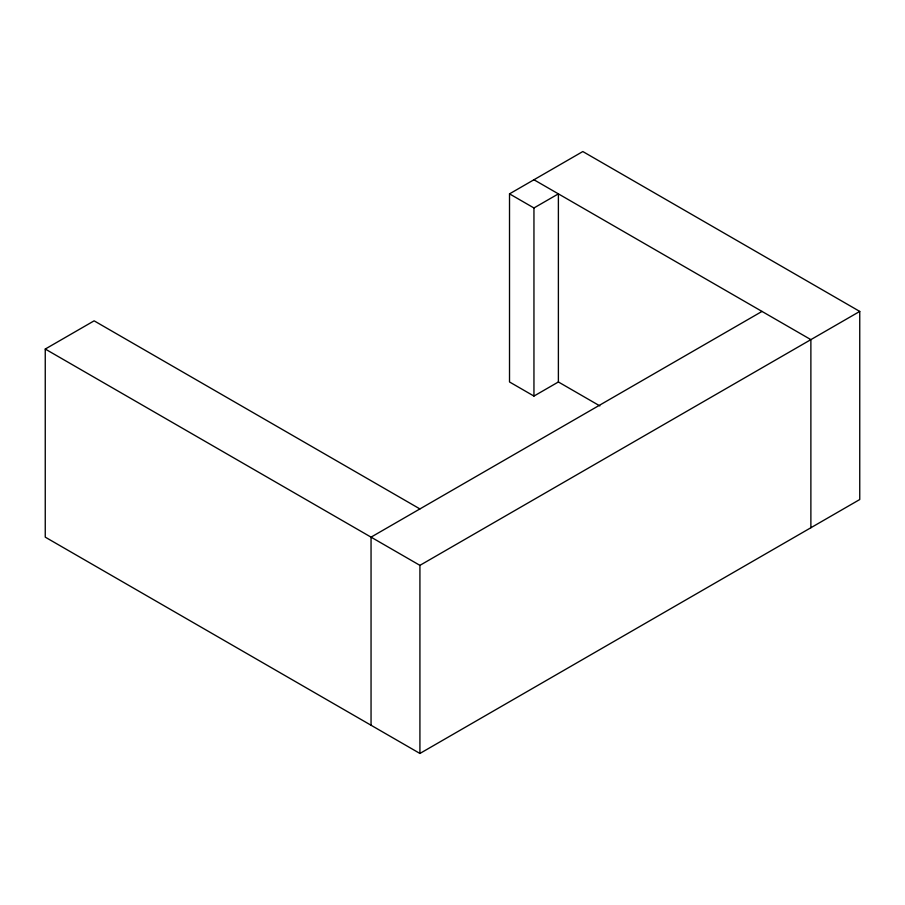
<?xml version="1.0" encoding="UTF-8"?>
<svg xmlns="http://www.w3.org/2000/svg" width="905" height="905" viewBox="0 0 905 905"><rect width="100%" height="100%" fill="white"/><g stroke="black" fill="none" stroke-linecap="round" stroke-linejoin="round"><path stroke-width="1.36" d="M599.845 405.904L558.385 381.967L533.95 396.073L509.515 381.967L509.515 193.862L582.82 151.542L859.75 311.422L859.75 499.526L419.92 753.458L45.25 537.151L45.25 349.047L94.12 320.834L419.92 508.927M509.515 193.862L533.95 207.969L558.385 193.862L558.385 381.967M762.01 311.422L371.05 537.14L371.05 725.244M45.25 349.047L419.92 565.354L859.75 311.422M533.95 179.756L810.88 339.635L810.88 527.739M533.95 207.969L533.95 396.073M419.92 565.354L419.92 753.458"/></g></svg>
